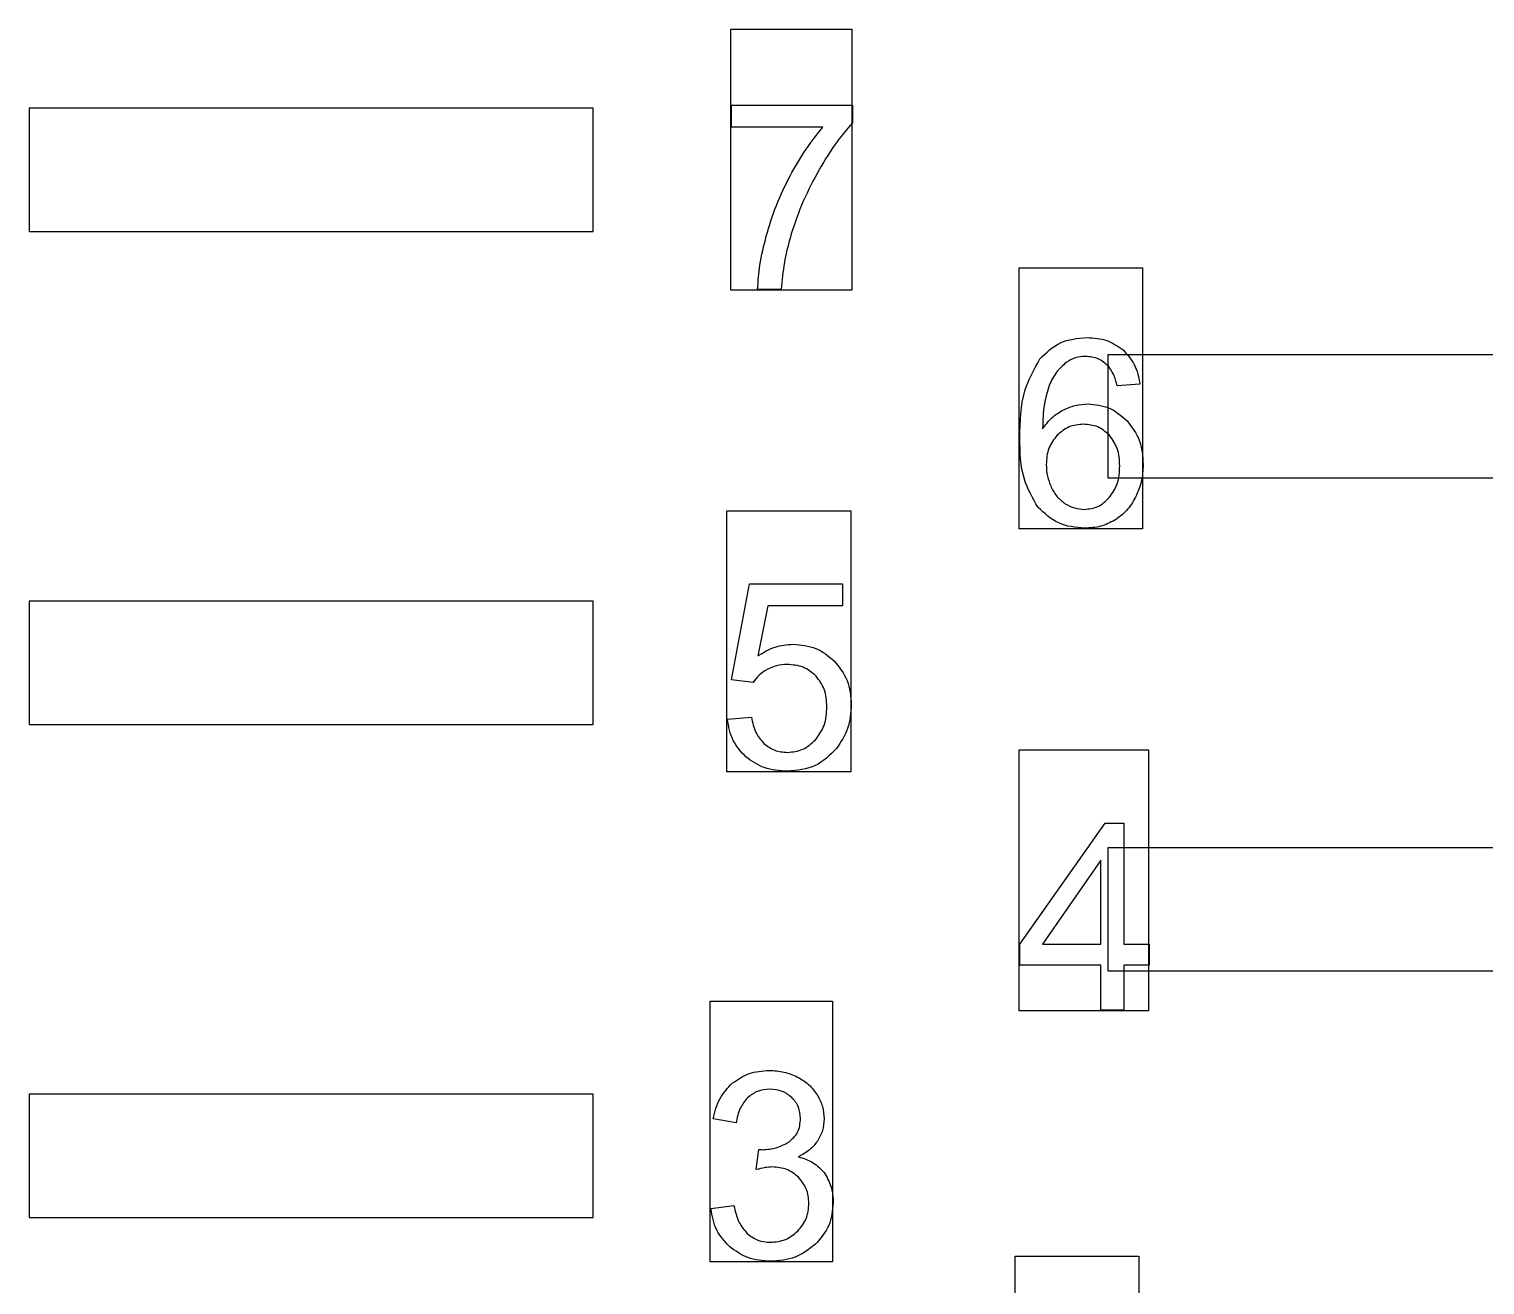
# Model space of a CAD drawing. Header units: millimetres. Extents: x -270 to -4, y 9 to 185.
# Drawn here: x -117.25 to -93.64, y 25.66 to 46.04 of the extents above; entities that cross this region are included whole.
import ezdxf

# ---------------------------------------------------------------- set-up
doc = ezdxf.new("R2010")
doc.units = ezdxf.units.MM
doc.layers.get('0').update_dxf_attribs({"linetype": 'CONTINUOUS'})

msp = doc.modelspace()

# ---------------------------------------------------------------- linework, layer by layer
for p, q in [((-105.857, 44.448), (-105.857, 44.806)), ((-105.857, 44.806), (-103.895, 44.806)), ((-103.895, 44.806), (-103.895, 44.517)), ((-104.373, 44.448), (-105.857, 44.448)), ((-105.051, 41.815), (-105.433, 41.815)), ((-99.232, 40.28), (-99.602, 40.251)), ((-105.858, 35.482), (-105.564, 37.038)), ((-105.564, 37.038), (-104.057, 37.038)), ((-104.057, 37.038), (-104.057, 36.683)), ((-105.266, 36.683), (-105.43, 35.868)), ((-104.057, 36.683), (-105.266, 36.683)), ((-105.508, 35.436), (-105.858, 35.482)), ((-105.924, 34.843), (-105.533, 34.876)), ((-101.18, 31.189), (-99.797, 33.152)), ((-99.797, 33.152), (-99.493, 33.152)), ((-99.493, 33.152), (-99.493, 31.189)), ((-99.865, 32.555), (-100.814, 31.189)), ((-99.865, 31.189), (-99.865, 32.555)), ((-101.18, 30.848), (-101.18, 31.189)), ((-100.814, 31.189), (-99.865, 31.189)), ((-99.493, 31.189), (-99.084, 31.189)), ((-99.084, 31.189), (-99.084, 30.848)), ((-99.865, 30.848), (-101.18, 30.848)), ((-99.865, 30.122), (-99.865, 30.848)), ((-99.084, 30.848), (-99.493, 30.848)), ((-99.493, 30.848), (-99.493, 30.122)), ((-99.493, 30.122), (-99.865, 30.122)), ((-105.782, 28.291), (-106.154, 28.357)), ((-105.457, 27.534), (-105.416, 27.861)), ((-106.191, 26.9), (-105.819, 26.949))]:
    msp.add_line(p, q)
for points in [[(-103.905, 41.805), (-105.867, 41.805), (-105.867, 46.038), (-103.905, 46.038)], [(-108.1, 44.756), (-117.25, 44.756), (-117.25, 42.756), (-108.1, 42.756)], [(-99.189, 37.93), (-101.19, 37.93), (-101.19, 42.163), (-99.189, 42.163)], [(-90.6, 40.756), (-99.75, 40.756), (-99.75, 38.756), (-90.6, 38.756)], [(-103.924, 33.987), (-105.934, 33.987), (-105.934, 38.221), (-103.924, 38.221)], [(-108.1, 36.756), (-117.25, 36.756), (-117.25, 34.756), (-108.1, 34.756)], [(-99.094, 30.112), (-101.19, 30.112), (-101.19, 34.345), (-99.094, 34.345)], [(-90.6, 32.756), (-99.75, 32.756), (-99.75, 30.756), (-90.6, 30.756)], [(-104.217, 26.036), (-106.201, 26.036), (-106.201, 30.269), (-104.217, 30.269)], [(-108.1, 28.756), (-117.25, 28.756), (-117.25, 26.756), (-108.1, 26.756)], [(-99.249, 21.893), (-101.256, 21.893), (-101.256, 26.127), (-99.249, 26.127)]]:
    msp.add_lwpolyline(points, close=True)
for points, knots in [([(-104.907, 43.656), (-104.825, 43.803), (-104.669, 44.082), (-104.468, 44.331), (-104.373, 44.448)], [0, 0, 0, 0, 0.05048935, 0.09575496, 0.09575496, 0.09575496, 0.09575496]), ([(-103.895, 44.517), (-103.995, 44.4), (-104.211, 44.145), (-104.378, 43.855), (-104.469, 43.698)], [0, 0, 0, 0, 0.046002, 0.1001355, 0.1001355, 0.1001355, 0.1001355]), ([(-104.469, 43.698), (-104.558, 43.528), (-104.734, 43.19), (-104.851, 42.828), (-104.908, 42.648)], [0, 0, 0, 0, 0.0575829, 0.1140099, 0.1140099, 0.1140099, 0.1140099]), ([(-105.293, 42.679), (-105.243, 42.847), (-105.143, 43.183), (-104.986, 43.498), (-104.907, 43.656)], [0, 0, 0, 0, 0.0523587, 0.1051781, 0.1051781, 0.1051781, 0.1051781]), ([(-105.433, 41.815), (-105.424, 41.947), (-105.403, 42.239), (-105.332, 42.523), (-105.293, 42.679)], [0, 0, 0, 0, 0.03966554, 0.08769039, 0.08769039, 0.08769039, 0.08769039]), ([(-104.908, 42.648), (-104.942, 42.516), (-105.012, 42.242), (-105.038, 41.961), (-105.051, 41.815)], [0, 0, 0, 0, 0.04087895, 0.08463893, 0.08463893, 0.08463893, 0.08463893]), ([(-100.855, 40.687), (-100.751, 40.788), (-100.539, 40.995), (-100.243, 41.021), (-100.092, 41.034)], [0, 0, 0, 0, 0.04221888, 0.08613208, 0.08613208, 0.08613208, 0.08613208]), ([(-100.092, 41.034), (-99.98, 41.027), (-99.766, 41.014), (-99.59, 40.892), (-99.506, 40.834)], [0, 0, 0, 0, 0.03291425, 0.0630111, 0.0630111, 0.0630111, 0.0630111]), ([(-101.18, 39.409), (-101.176, 39.669), (-101.169, 40.123), (-100.949, 40.517), (-100.855, 40.687)], [0, 0, 0, 0, 0.0762936, 0.1336022, 0.1336022, 0.1336022, 0.1336022]), ([(-100.427, 40.629), (-100.483, 40.579), (-100.602, 40.474), (-100.669, 40.331), (-100.704, 40.255)], [0, 0, 0, 0, 0.02225336, 0.04700335, 0.04700335, 0.04700335, 0.04700335]), ([(-100.115, 40.728), (-100.172, 40.724), (-100.284, 40.717), (-100.38, 40.658), (-100.427, 40.629)], [0, 0, 0, 0, 0.01687478, 0.03319153, 0.03319153, 0.03319153, 0.03319153]), ([(-99.743, 40.569), (-99.796, 40.615), (-99.903, 40.708), (-100.044, 40.722), (-100.115, 40.728)], [0, 0, 0, 0, 0.02064711, 0.0413928, 0.0413928, 0.0413928, 0.0413928]), ([(-99.506, 40.834), (-99.438, 40.758), (-99.294, 40.6), (-99.253, 40.389), (-99.232, 40.28)], [0, 0, 0, 0, 0.03006159, 0.06287724, 0.06287724, 0.06287724, 0.06287724]), ([(-99.602, 40.251), (-99.618, 40.316), (-99.646, 40.431), (-99.714, 40.527), (-99.743, 40.569)], [0, 0, 0, 0, 0.0198408, 0.03506878, 0.03506878, 0.03506878, 0.03506878]), ([(-100.704, 40.255), (-100.734, 40.156), (-100.802, 39.928), (-100.807, 39.689), (-100.81, 39.554)], [0, 0, 0, 0, 0.03079542, 0.07115157, 0.07115157, 0.07115157, 0.07115157]), ([(-100.481, 39.858), (-100.416, 39.887), (-100.286, 39.944), (-100.144, 39.953), (-100.074, 39.957)], [0, 0, 0, 0, 0.02124152, 0.04221431, 0.04221431, 0.04221431, 0.04221431]), ([(-100.074, 39.957), (-99.954, 39.945), (-99.714, 39.922), (-99.532, 39.763), (-99.44, 39.683)], [0, 0, 0, 0, 0.03511634, 0.07058333, 0.07058333, 0.07058333, 0.07058333]), ([(-100.81, 39.554), (-100.763, 39.617), (-100.674, 39.74), (-100.544, 39.819), (-100.481, 39.858)], [0, 0, 0, 0, 0.02325704, 0.04514846, 0.04514846, 0.04514846, 0.04514846]), ([(-99.44, 39.683), (-99.364, 39.583), (-99.205, 39.374), (-99.188, 39.111), (-99.179, 38.975)], [0, 0, 0, 0, 0.0370155, 0.07695734, 0.07695734, 0.07695734, 0.07695734]), ([(-100.576, 39.448), (-100.627, 39.381), (-100.734, 39.241), (-100.746, 39.065), (-100.752, 38.973)], [0, 0, 0, 0, 0.02471004, 0.05160697, 0.05160697, 0.05160697, 0.05160697]), ([(-100.148, 39.628), (-100.229, 39.621), (-100.391, 39.606), (-100.514, 39.5), (-100.576, 39.448)], [0, 0, 0, 0, 0.02374065, 0.04748006, 0.04748006, 0.04748006, 0.04748006]), ([(-99.726, 39.448), (-99.786, 39.5), (-99.907, 39.607), (-100.067, 39.621), (-100.148, 39.628)], [0, 0, 0, 0, 0.02327518, 0.0469651, 0.0469651, 0.0469651, 0.0469651]), ([(-99.559, 38.952), (-99.564, 39.049), (-99.573, 39.231), (-99.678, 39.379), (-99.726, 39.448)], [0, 0, 0, 0, 0.02839633, 0.05322573, 0.05322573, 0.05322573, 0.05322573]), ([(-100.886, 38.282), (-100.971, 38.429), (-101.171, 38.776), (-101.177, 39.178), (-101.18, 39.409)], [0, 0, 0, 0, 0.0503607, 0.1182222, 0.1182222, 0.1182222, 0.1182222]), ([(-100.752, 38.973), (-100.748, 38.91), (-100.741, 38.783), (-100.694, 38.664), (-100.67, 38.605)], [0, 0, 0, 0, 0.01892064, 0.03791806, 0.03791806, 0.03791806, 0.03791806]), ([(-99.179, 38.975), (-99.184, 38.882), (-99.193, 38.698), (-99.266, 38.529), (-99.302, 38.445)], [0, 0, 0, 0, 0.02768893, 0.05480821, 0.05480821, 0.05480821, 0.05480821]), ([(-99.729, 38.436), (-99.679, 38.508), (-99.573, 38.663), (-99.564, 38.852), (-99.559, 38.952)], [0, 0, 0, 0, 0.02577986, 0.05533408, 0.05533408, 0.05533408, 0.05533408]), ([(-100.67, 38.605), (-100.641, 38.551), (-100.584, 38.445), (-100.488, 38.373), (-100.442, 38.338)], [0, 0, 0, 0, 0.01831494, 0.03557042, 0.03557042, 0.03557042, 0.03557042]), ([(-100.127, 37.94), (-100.275, 37.953), (-100.567, 37.981), (-100.78, 38.182), (-100.886, 38.282)], [0, 0, 0, 0, 0.04307717, 0.08538602, 0.08538602, 0.08538602, 0.08538602]), ([(-100.442, 38.338), (-100.393, 38.311), (-100.297, 38.258), (-100.187, 38.25), (-100.134, 38.246)], [0, 0, 0, 0, 0.01654478, 0.03247297, 0.03247297, 0.03247297, 0.03247297]), ([(-100.134, 38.246), (-100.057, 38.254), (-99.901, 38.272), (-99.787, 38.38), (-99.729, 38.436)], [0, 0, 0, 0, 0.02242066, 0.04586238, 0.04586238, 0.04586238, 0.04586238]), ([(-99.302, 38.445), (-99.346, 38.369), (-99.432, 38.219), (-99.571, 38.119), (-99.64, 38.07)], [0, 0, 0, 0, 0.02609268, 0.05101383, 0.05101383, 0.05101383, 0.05101383]), ([(-99.64, 38.07), (-99.715, 38.032), (-99.868, 37.954), (-100.04, 37.945), (-100.127, 37.94)], [0, 0, 0, 0, 0.02493659, 0.05097911, 0.05097911, 0.05097911, 0.05097911]), ([(-105.43, 35.868), (-105.339, 35.924), (-105.163, 36.031), (-104.957, 36.049), (-104.857, 36.058)], [0, 0, 0, 0, 0.03138495, 0.06106869, 0.06106869, 0.06106869, 0.06106869]), ([(-104.857, 36.058), (-104.73, 36.047), (-104.478, 36.025), (-104.284, 35.864), (-104.187, 35.783)], [0, 0, 0, 0, 0.03722688, 0.07394788, 0.07394788, 0.07394788, 0.07394788]), ([(-104.956, 35.73), (-105.014, 35.726), (-105.128, 35.72), (-105.231, 35.672), (-105.281, 35.648)], [0, 0, 0, 0, 0.01722626, 0.0337507, 0.0337507, 0.0337507, 0.0337507]), ([(-104.488, 35.546), (-104.554, 35.599), (-104.69, 35.71), (-104.866, 35.723), (-104.956, 35.73)], [0, 0, 0, 0, 0.02483102, 0.05140613, 0.05140613, 0.05140613, 0.05140613]), ([(-104.187, 35.783), (-104.108, 35.683), (-103.944, 35.476), (-103.924, 35.212), (-103.914, 35.076)], [0, 0, 0, 0, 0.03749586, 0.0773579, 0.0773579, 0.0773579, 0.0773579]), ([(-105.281, 35.648), (-105.326, 35.619), (-105.415, 35.563), (-105.478, 35.478), (-105.508, 35.436)], [0, 0, 0, 0, 0.01596477, 0.03132166, 0.03132166, 0.03132166, 0.03132166]), ([(-104.309, 35.043), (-104.315, 35.142), (-104.325, 35.327), (-104.436, 35.476), (-104.488, 35.546)], [0, 0, 0, 0, 0.02882241, 0.05437907, 0.05437907, 0.05437907, 0.05437907]), ([(-104.495, 34.506), (-104.441, 34.582), (-104.326, 34.742), (-104.315, 34.939), (-104.309, 35.043)], [0, 0, 0, 0, 0.0273854, 0.05792072, 0.05792072, 0.05792072, 0.05792072]), ([(-103.914, 35.076), (-103.924, 34.945), (-103.942, 34.687), (-104.084, 34.471), (-104.154, 34.365)], [0, 0, 0, 0, 0.03880965, 0.07618356, 0.07618356, 0.07618356, 0.07618356]), ([(-105.625, 34.229), (-105.703, 34.314), (-105.863, 34.489), (-105.903, 34.723), (-105.924, 34.843)], [0, 0, 0, 0, 0.03386471, 0.06957268, 0.06957268, 0.06957268, 0.06957268]), ([(-105.533, 34.876), (-105.516, 34.789), (-105.485, 34.629), (-105.38, 34.504), (-105.331, 34.447)], [0, 0, 0, 0, 0.02600472, 0.0480998, 0.0480998, 0.0480998, 0.0480998]), ([(-104.95, 34.303), (-104.864, 34.312), (-104.69, 34.329), (-104.56, 34.447), (-104.495, 34.506)], [0, 0, 0, 0, 0.0253164, 0.05096975, 0.05096975, 0.05096975, 0.05096975]), ([(-105.331, 34.447), (-105.276, 34.405), (-105.162, 34.32), (-105.021, 34.309), (-104.95, 34.303)], [0, 0, 0, 0, 0.02050055, 0.04150627, 0.04150627, 0.04150627, 0.04150627]), ([(-104.154, 34.365), (-104.262, 34.258), (-104.482, 34.039), (-104.792, 34.011), (-104.95, 33.997)], [0, 0, 0, 0, 0.04415372, 0.09019544, 0.09019544, 0.09019544, 0.09019544]), ([(-104.95, 33.997), (-105.079, 34.005), (-105.326, 34.02), (-105.529, 34.161), (-105.625, 34.229)], [0, 0, 0, 0, 0.03798645, 0.07260255, 0.07260255, 0.07260255, 0.07260255]), ([(-105.844, 28.937), (-105.756, 28.997), (-105.575, 29.121), (-105.356, 29.135), (-105.242, 29.143)], [0, 0, 0, 0, 0.03120876, 0.06462792, 0.06462792, 0.06462792, 0.06462792]), ([(-105.242, 29.143), (-105.162, 29.138), (-105.003, 29.13), (-104.857, 29.067), (-104.785, 29.036)], [0, 0, 0, 0, 0.02397102, 0.0472426, 0.0472426, 0.0472426, 0.0472426]), ([(-106.154, 28.357), (-106.126, 28.473), (-106.073, 28.694), (-105.917, 28.859), (-105.844, 28.937)], [0, 0, 0, 0, 0.03502816, 0.06677349, 0.06677349, 0.06677349, 0.06677349]), ([(-105.234, 28.837), (-105.303, 28.832), (-105.437, 28.822), (-105.544, 28.74), (-105.596, 28.7)], [0, 0, 0, 0, 0.02018564, 0.03941241, 0.03941241, 0.03941241, 0.03941241]), ([(-104.876, 28.702), (-104.927, 28.741), (-105.032, 28.823), (-105.165, 28.832), (-105.234, 28.837)], [0, 0, 0, 0, 0.01879444, 0.03897143, 0.03897143, 0.03897143, 0.03897143]), ([(-104.785, 29.036), (-104.72, 28.998), (-104.593, 28.924), (-104.508, 28.804), (-104.466, 28.746)], [0, 0, 0, 0, 0.02230988, 0.04360561, 0.04360561, 0.04360561, 0.04360561]), ([(-105.596, 28.7), (-105.64, 28.646), (-105.737, 28.526), (-105.766, 28.374), (-105.782, 28.291)], [0, 0, 0, 0, 0.02078651, 0.04558818, 0.04558818, 0.04558818, 0.04558818]), ([(-104.738, 28.363), (-104.743, 28.428), (-104.754, 28.556), (-104.836, 28.654), (-104.876, 28.702)], [0, 0, 0, 0, 0.01902458, 0.03742872, 0.03742872, 0.03742872, 0.03742872]), ([(-104.466, 28.746), (-104.434, 28.684), (-104.37, 28.561), (-104.36, 28.423), (-104.355, 28.355)], [0, 0, 0, 0, 0.02069958, 0.04099094, 0.04099094, 0.04099094, 0.04099094]), ([(-104.928, 27.981), (-104.872, 28.029), (-104.757, 28.13), (-104.744, 28.284), (-104.738, 28.363)], [0, 0, 0, 0, 0.02125661, 0.04423309, 0.04423309, 0.04423309, 0.04423309]), ([(-104.355, 28.355), (-104.36, 28.291), (-104.368, 28.164), (-104.43, 28.053), (-104.461, 27.997)], [0, 0, 0, 0, 0.01894279, 0.03769284, 0.03769284, 0.03769284, 0.03769284]), ([(-105.356, 27.857), (-105.279, 27.862), (-105.127, 27.871), (-104.994, 27.945), (-104.928, 27.981)], [0, 0, 0, 0, 0.02279446, 0.0450382, 0.0450382, 0.0450382, 0.0450382]), ([(-104.461, 27.997), (-104.502, 27.946), (-104.587, 27.838), (-104.709, 27.774), (-104.773, 27.741)], [0, 0, 0, 0, 0.01950121, 0.04079897, 0.04079897, 0.04079897, 0.04079897]), ([(-105.416, 27.861), (-105.405, 27.86), (-105.385, 27.858), (-105.365, 27.857), (-105.356, 27.857)], [0, 0, 0, 0, 0.003373247, 0.006010766, 0.006010766, 0.006010766, 0.006010766]), ([(-104.773, 27.741), (-104.689, 27.716), (-104.527, 27.667), (-104.411, 27.544), (-104.355, 27.484)], [0, 0, 0, 0, 0.02570789, 0.04983574, 0.04983574, 0.04983574, 0.04983574]), ([(-105.195, 27.576), (-105.234, 27.573), (-105.323, 27.568), (-105.409, 27.546), (-105.457, 27.534)], [0, 0, 0, 0, 0.01187895, 0.0266263, 0.0266263, 0.0266263, 0.0266263]), ([(-104.769, 27.409), (-104.829, 27.458), (-104.954, 27.557), (-105.113, 27.57), (-105.195, 27.576)], [0, 0, 0, 0, 0.02274621, 0.04667504, 0.04667504, 0.04667504, 0.04667504]), ([(-104.601, 26.987), (-104.608, 27.068), (-104.62, 27.226), (-104.72, 27.349), (-104.769, 27.409)], [0, 0, 0, 0, 0.02375527, 0.0464364, 0.0464364, 0.0464364, 0.0464364]), ([(-104.355, 27.484), (-104.312, 27.412), (-104.221, 27.262), (-104.211, 27.087), (-104.207, 26.995)], [0, 0, 0, 0, 0.02465926, 0.05181299, 0.05181299, 0.05181299, 0.05181299]), ([(-105.819, 26.949), (-105.797, 26.855), (-105.759, 26.686), (-105.649, 26.553), (-105.601, 26.494)], [0, 0, 0, 0, 0.02855134, 0.05114467, 0.05114467, 0.05114467, 0.05114467]), ([(-104.782, 26.536), (-104.729, 26.601), (-104.623, 26.732), (-104.608, 26.901), (-104.601, 26.987)], [0, 0, 0, 0, 0.02446552, 0.04957729, 0.04957729, 0.04957729, 0.04957729]), ([(-104.207, 26.995), (-104.219, 26.868), (-104.243, 26.612), (-104.412, 26.419), (-104.496, 26.322)], [0, 0, 0, 0, 0.03737139, 0.07490199, 0.07490199, 0.07490199, 0.07490199]), ([(-105.89, 26.284), (-105.969, 26.37), (-106.129, 26.546), (-106.17, 26.78), (-106.191, 26.9)], [0, 0, 0, 0, 0.0342465, 0.06981844, 0.06981844, 0.06981844, 0.06981844]), ([(-105.601, 26.494), (-105.546, 26.453), (-105.435, 26.37), (-105.296, 26.36), (-105.226, 26.354)], [0, 0, 0, 0, 0.02002997, 0.04076352, 0.04076352, 0.04076352, 0.04076352]), ([(-105.226, 26.354), (-105.142, 26.362), (-104.975, 26.376), (-104.846, 26.483), (-104.782, 26.536)], [0, 0, 0, 0, 0.0246338, 0.04894953, 0.04894953, 0.04894953, 0.04894953]), ([(-105.228, 26.046), (-105.353, 26.055), (-105.597, 26.071), (-105.795, 26.215), (-105.89, 26.284)], [0, 0, 0, 0, 0.0369899, 0.07166417, 0.07166417, 0.07166417, 0.07166417]), ([(-104.496, 26.322), (-104.601, 26.242), (-104.816, 26.076), (-105.088, 26.056), (-105.228, 26.046)], [0, 0, 0, 0, 0.03875236, 0.07974798, 0.07974798, 0.07974798, 0.07974798])]:
    msp.add_open_spline(points, degree=3, knots=knots)

doc.saveas('drawing.dxf')
